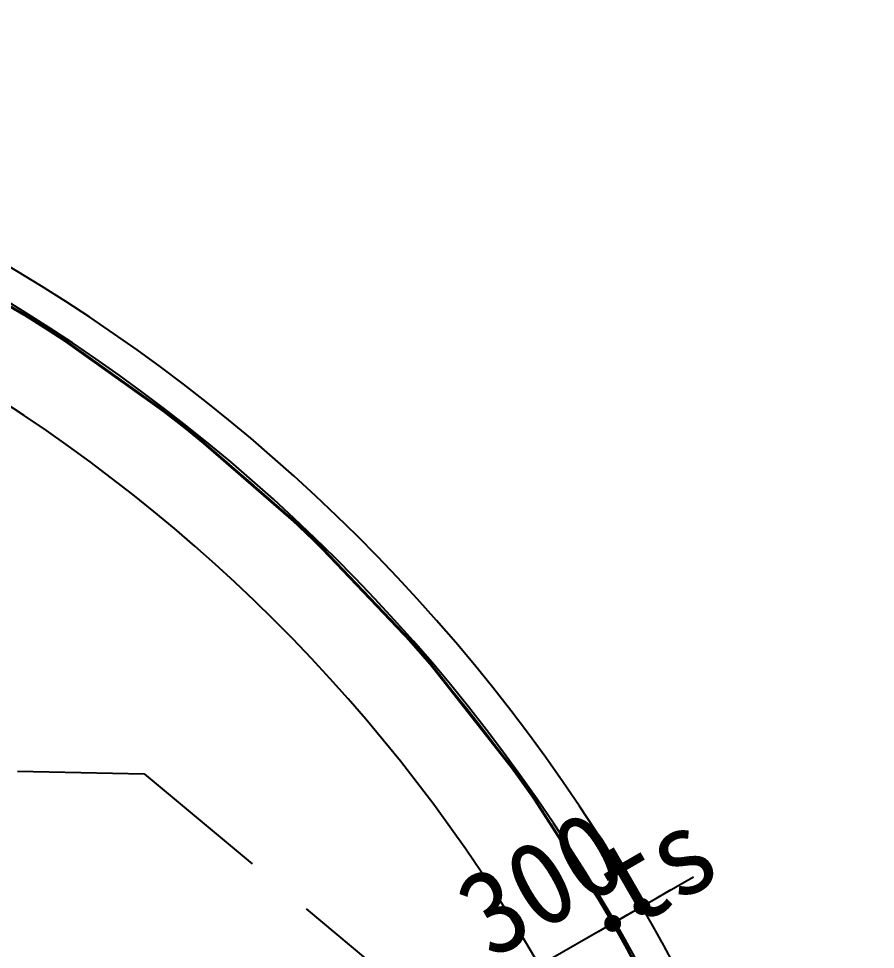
# Model space of a CAD drawing. Header units: millimetres. Extents: x -69382 to 174843, y -46375 to 101648.
# Drawn here: x 18113 to 21159, y 19284 to 22592 of the extents above; entities that cross this region are included whole.
import ezdxf

# ---------------------------------------------------------------- set-up
doc = ezdxf.new("R2010")
doc.units = ezdxf.units.MM
doc.header["$LTSCALE"] = 1000
doc.linetypes.add('A-DASHD01', pattern=[0.75, 0.5, -0.25])
doc.linetypes.add('A-HIDDN01', pattern=[0.375, 0.25, -0.125])
for name, color, linetype in [('CS-CONC', 4, 'Continuous'), ('CS-DIML', 1, 'Continuous'), ('CS-HIDL', 2, 'A-DASHD01'), ('CS-LEAT', 3, 'Continuous'), ('CST-01-02-02-G05-CS-EXCV', 3, 'CFZ008'), ('DIM1', 1, 'Continuous')]:
    doc.layers.add(name, color=color, linetype=linetype)
doc.styles.add('WGTXT', font='DotumChe.ttf')
doc.linetypes.add('CFZ008', pattern='A,0.9,-0.2,[106,KHCLINE.shx,S=0.00606,R=180,X=0,Y=0],0.9', length=2)
doc.dimstyles.new('DIM-01', dxfattribs={"dimscale": 100, "dimtxt": 3, "dimasz": 0.6, "dimexe": 0, "dimexo": 0, "dimgap": 1, "dimtad": 1, "dimdec": 0, "dimrnd": 0.001, "dimzin": 1, "dimdsep": 46, "dimlunit": 6, "dimtxsty": 'WGTXT', "dimblk": 'DOT', "dimcen": 0, "dimclrd": 1, "dimclre": 1, "dimclrt": 3, "dimadec": 4, "dimazin": 0, "dimtfac": 1, "dimtdec": 0, "dimtix": 1, "dimtmove": 2, "dimatfit": 3, "dimldrblk": 'DOT', "dimfxl": 1.5, "dimlwd": -1, "dimarcsym": 0})

# ---------------------------------------------------------------- blocks, each defined once
blk = doc.blocks.new('_Dot')
at = {"layer": 'DIM1'}
blk.add_line((0, 0), (-1, 0), dxfattribs=at)
at = {"layer": 'DIM1', "const_width": 0.5}
blk.add_lwpolyline([(-0.25, 0, 1), (0.25, 0, 1)], format="xyb", close=True, dxfattribs=at)
blk = doc.blocks.new('*D370')
at = {"layer": 'CS-DIML', "color": 1, "transparency": 16777216}
for p, q in [((20276.8, 19406.8), (20328.8, 19436.8)), ((20224.8, 19376.8), (19965, 19226.8)), ((19913.1, 19196.8), (19861.1, 19166.8))]:
    blk.add_line(p, q, dxfattribs=at)
at = {"layer": 'Defpoints', "color": 0, "transparency": 16777216}
for p in [(20224.8, 19376.8), (19965, 19226.8), (19965, 19226.8)]:
    blk.add_point(p, dxfattribs=at)
at = {"layer": 'CS-DIML', "color": 1, "transparency": 16777216, "xscale": 60, "yscale": 60, "zscale": 60}
for p, rotation in [((20224.8, 19376.8), 209.9999999986032), ((19965, 19226.8), 29.99999999860317)]:
    blk.add_blockref('_Dot', p, dxfattribs=dict(at, rotation=rotation))
at = {"layer": 'CS-DIML', "color": 3, "transparency": 16777216, "insert": (19969.8, 19518.5), "char_height": 300, "attachment_point": 5, "rotation": 30, "style": 'WGTXT'}
blk.add_mtext('300', dxfattribs=at)
blk = doc.blocks.new('*D371')
at = {"layer": 'CS-DIML', "color": 1, "transparency": 16777216}
for p, q in [((20380.7, 19466.8), (20432.7, 19496.8)), ((20224.8, 19376.8), (20328.8, 19436.8)), ((20172.9, 19346.8), (20120.9, 19316.8))]:
    blk.add_line(p, q, dxfattribs=at)
at = {"layer": 'Defpoints', "color": 0, "transparency": 16777216}
for p in [(20328.8, 19436.8), (20328.8, 19436.8), (20224.8, 19376.8)]:
    blk.add_point(p, dxfattribs=at)
at = {"layer": 'CS-DIML', "color": 1, "transparency": 16777216, "xscale": 60, "yscale": 60, "zscale": 60}
for p, rotation in [((20328.8, 19436.8), 209.9999999944218), ((20224.8, 19376.8), 29.9999999944218)]:
    blk.add_blockref('_Dot', p, dxfattribs=dict(at, rotation=rotation))
at = {"layer": 'CS-DIML', "color": 3, "transparency": 16777216, "insert": (20381, 19576.4), "char_height": 300, "attachment_point": 5, "rotation": 30, "style": 'WGTXT'}
blk.add_mtext('ts', dxfattribs=at)

msp = doc.modelspace()

# ---------------------------------------------------------------- linework, layer by layer
at = {"layer": 'CS-CONC'}
for centre, radius, start, end in [((14864.151, 16281.7813), 6190, 30, 150), ((14864.151, 16281.7813), 5890, 30, 150), ((14964.1947, 16339.5416), 6074.4795, 343.38669129, 30.00000001)]:
    msp.add_arc(centre, radius, start, end, dxfattribs=at)
at = {"layer": 'CS-DIML'}
msp.add_line((20328.7713, 19436.7813), (20512.0518, 19542.5984), dxfattribs=at)
at = {"layer": 'CS-DIML', "color": 2, "linetype": 'A-HIDDN01', "const_width": 10, "flags": 128}
msp.add_lwpolyline([(20485.4773, 14607.7813), (20485.4773, 14607.7813), (20690.4764, 14607.7813), (20690.4927, 14697.5637, -0.269451409), (20721.7941, 14751.4311, 0.201537786), (20893.0547, 14995.7869, 0.188817455), (20228.9244, 19379.2813, 0.577350269), (9498.8696, 19379.2813, 0.217395331), (9092.087, 15131.3801, 0.181398454), (9291.7071, 14906.0278, -0.292415643), (9327.7001, 14849.7461), (9327.7001, 14765.7813), (9532.7001, 14765.7813)], format="xyb", dxfattribs=at)
at = {"layer": 'CS-HIDL'}
msp.add_lwpolyline([(10264.351, 15273.7773), (10344.335, 19272.9776), (11360.1318, 20052.8216), (18558.6923, 19908.8504), (19542.4955, 19089.0144), (19462.5115, 15089.8141)], dxfattribs=at)
at = {"layer": 'CS-LEAT'}
msp.add_lwpolyline([(20695.4754, 14602.7813), (20695.4754, 14602.7813), (20695.4927, 14697.5628, -0.26958023), (20724.2936, 14747.1005, 0.199537372), (20897.864, 14994.3858, 0.188827533), (20233.2545, 19381.7813, 0.577350269), (9494.5395, 19381.7813, 0.217400285), (9087.3929, 15129.6554, 0.182089804), (9289.4769, 14901.5502, -0.293112127), (9322.7001, 14849.7461), (9322.7001, 14760.7813), (9322.7001, 14760.7813)], format="xyb", dxfattribs=at)
at = {"layer": 'CST-01-02-02-G05-CS-EXCV', "linetype": 'CFZ008', "ltscale": 1.5}
msp.add_lwpolyline([(20910.5421, 14602.7813, 0.204701934), (20328.7713, 19436.7813, 0.577350269), (9399.5307, 19436.7813, 0.235215078), (9111.2781, 14760.7813)], format="xyb", dxfattribs=at)

# ---------------------------------------------------------------- dimensions: what is measured, and where the dimension line sits
at = {"layer": 'CS-DIML'}
dim = msp.add_aligned_dim(p1=(20224.8483, 19376.7813), p2=(19965.0407, 19226.7813), distance=0, dimstyle='DIM-01', override={"dimtxsty": 'WGTXT'}, dxfattribs=at)
dim.commit()
dim.dimension.update_dxf_attribs({"geometry": '*D370', "text_midpoint": (19969.8446, 19518.4607)})
dim = msp.add_linear_dim(base=(20328.7713, 19436.7813), p1=(20224.8483, 19376.7813), p2=(20328.7713, 19436.7813), angle=30, text='ts', dimstyle='DIM-01', override={"dimtxsty": 'WGTXT'}, dxfattribs=at)
dim.commit()
dim.dimension.update_dxf_attribs({"geometry": '*D371', "text_midpoint": (20380.9871, 19576.3804), "dimtype": 161})

doc.saveas('drawing.dxf')
